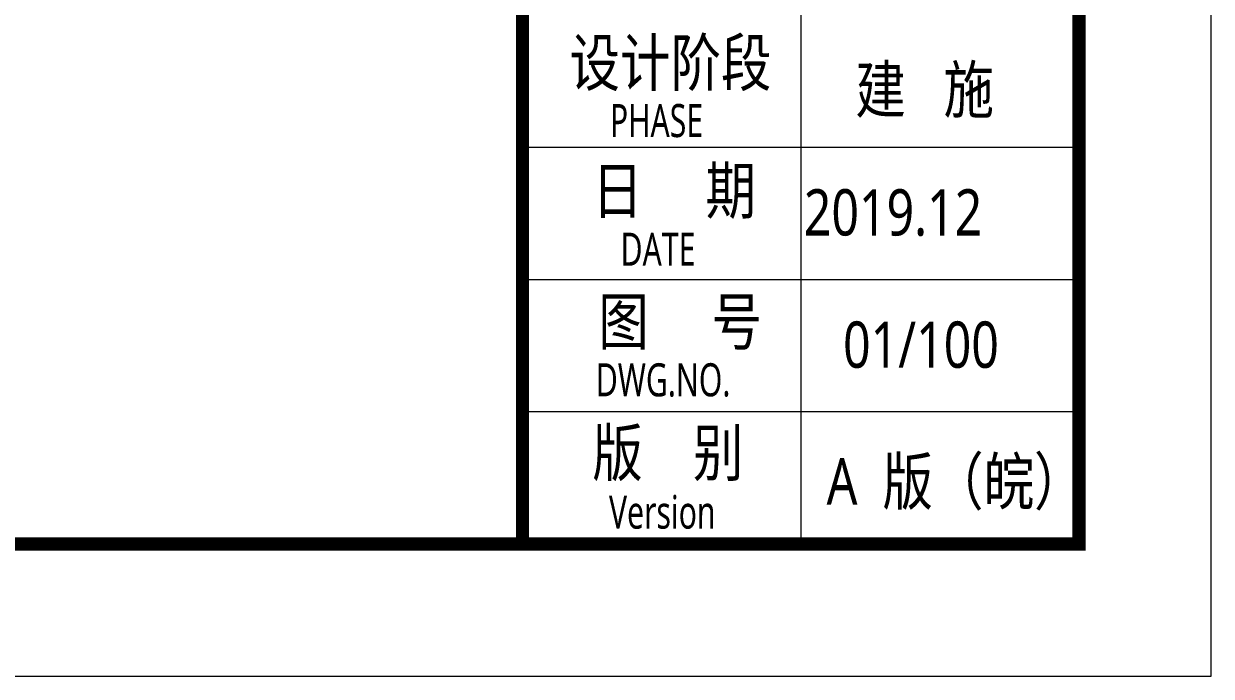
# Model space of a CAD drawing. Header units: inches. Extents: x -3733042 to -3450527, y 579159 to 997713.
# Drawn here: x -3464000 to -3450527, y 593013 to 600411 of the extents above; entities that cross this region are included whole.
import ezdxf
from ezdxf.enums import TextEntityAlignment as Align

# ---------------------------------------------------------------- set-up
doc = ezdxf.new("R2010")
doc.units = ezdxf.units.IN
doc.header["$LTSCALE"] = 1000
doc.header["$MEASUREMENT"] = 0
doc.layers.get('0').update_dxf_attribs({"lineweight": 18})
doc.layers.add('0-TK', color=4, linetype='Continuous', lineweight=18)
doc.layers.add('PUB_TITLE', color=153, linetype='Continuous', lineweight=18)
doc.styles.add('-黑体', font='', dxfattribs={"width": 0.7})
doc.styles.get('-黑体').set_extended_font_data('微软雅黑')

msp = doc.modelspace()

# ---------------------------------------------------------------- linework, layer by layer
at = {"layer": '0-TK'}
msp.add_lwpolyline([(-3458341, 594512.6, 144, 144, 0), (-3458341, 654512.6, 144, 144, 0)], format="xyseb", dxfattribs=at)
at = {"layer": 'PUB_TITLE'}
for p, q in [((-3455183.9, 613688.8), (-3455183.9, 594512.6)), ((-3458341, 599012.6), (-3452026.8, 599012.6)), ((-3458341, 597512.6), (-3452026.8, 597512.6)), ((-3458341, 596012.6), (-3452026.8, 596012.6)), ((-3458341, 594512.6), (-3452026.8, 594512.6))]:
    msp.add_line(p, q, dxfattribs=at)
msp.add_lwpolyline([(-3561976.8, 593012.6), (-3450526.8, 593012.6), (-3450526.8, 656012.6), (-3561976.8, 656012.6)], close=True, dxfattribs=at)
msp.add_lwpolyline([(-3558226.8, 594512.6, 150, 150, 0), (-3452026.8, 594512.6, 150, 150, 0), (-3452026.8, 654512.6, 150, 150, 0), (-3558226.8, 654512.6, 150, 150, 0)], format="xyseb", close=True, dxfattribs=at)

# ---------------------------------------------------------------- texts
at = {"style": '-黑体'}
for s, height, width, p in [('设计阶段', 525, 0.8, (-3457807.5, 599969.4)), ('PHASE', 375, 0.7, (-3457349, 599313.2)), ('DATE', 375, 0.7, (-3457228.3, 597853.8)), ('DWG.NO.', 375, 0.7, (-3457508.7, 596373.5)), ('Version', 375, 0.7, (-3457360, 594873.4))]:
    msp.add_text(s, height=height, dxfattribs=dict(at, width=width)).set_placement(p, align=Align.MIDDLE_LEFT)
at = {"color": 1, "style": '-黑体', "width": 0.8}
msp.add_text('2019.12', height=525, dxfattribs=at).set_placement((-3455149, 598009.7))
at = {"style": '-黑体', "width": 0.8}
msp.add_text('01/100', height=525, dxfattribs=at).set_placement((-3454704.1, 596509.7))
at = {"char_height": 525, "style": '-黑体'}
for s, insert, width, attachment_point in [('{\\W0.8;建   施}', (-3454564.2, 599343.8), 2381.014, 7), ('{\\W0.8;日     期}', (-3457549.9, 598489), 2715.869, 4), ('{\\W0.8;图     号}', (-3456552.7, 597005.1), 2828.024, 5), ('{\\W0.8;版    别}', (-3456691.5, 595516.5), 2580.102, 5), ('{\\W0.8;A  版（皖）}', (-3454890.4, 594890.3), 3857.274, 7)]:
    msp.add_mtext(s, dxfattribs=dict(at, insert=insert, width=width, attachment_point=attachment_point))

doc.saveas('drawing.dxf')
